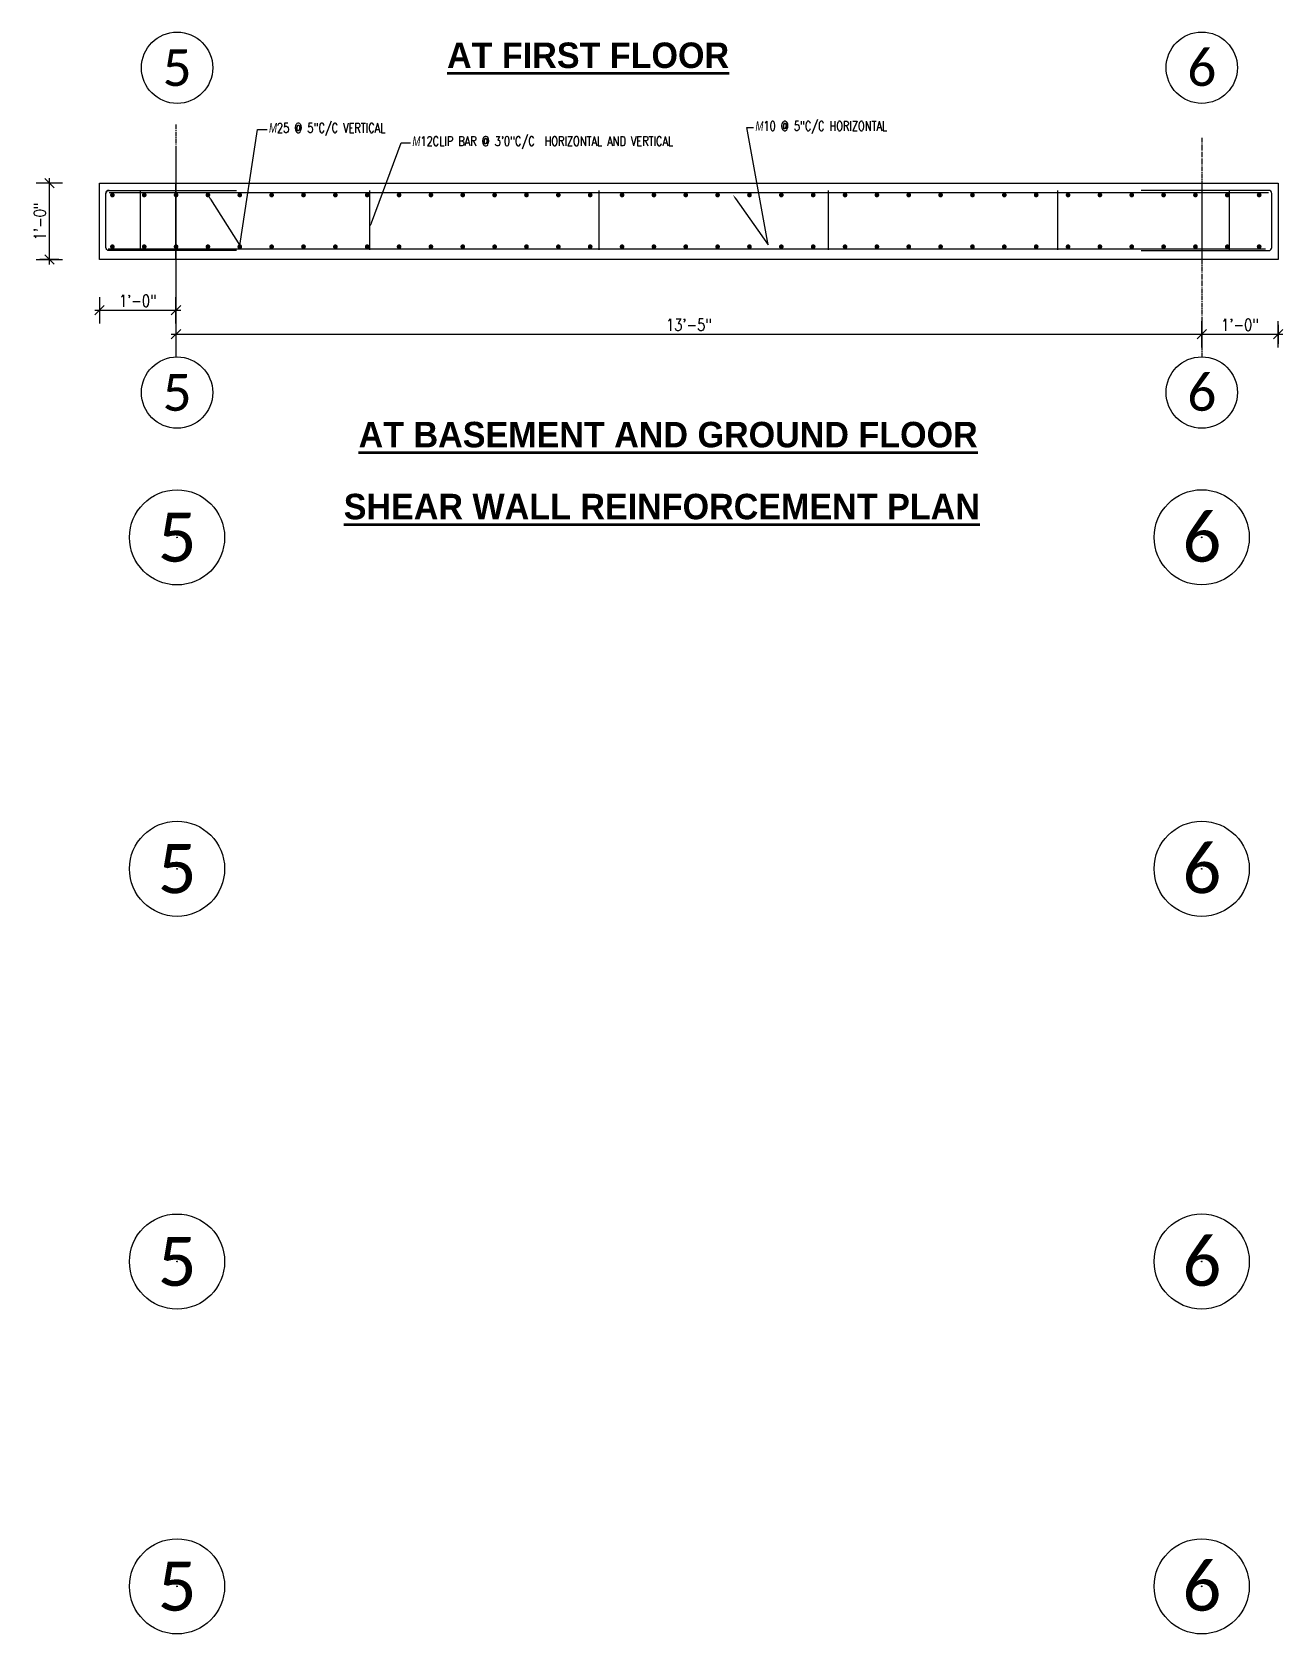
# Model space of a CAD drawing. Header units: inches. Extents: x 0 to 162649, y -36601 to -26324.
# Drawn here: x 160023.5 to 160219.8, y -31484.8 to -31233.4 of the extents above; entities that cross this region are included whole.
import ezdxf
from ezdxf import colors
from ezdxf.entities.mleader import LeaderData, LeaderLine
from ezdxf.enums import TextEntityAlignment as Align
from ezdxf.math import Vec2, Vec3

# ---------------------------------------------------------------- set-up
doc = ezdxf.new("R2010")
doc.units = ezdxf.units.IN
doc.header["$MEASUREMENT"] = 0
doc.linetypes.add('CENTER2', pattern=[1.125, 0.75, -0.125, 0.125, -0.125])
for name, color, linetype, lineweight in [('concrete outline', 84, 'Continuous', 15), ('dimention', 1, 'Continuous', 13), ('OL_AR_Center line', 253, 'CENTER2', 13), ('OL_AR_SYMBOL', 1, 'Continuous', 5), ('OL_AR_SYMBOL @ 1', 1, 'Continuous', 5), ('OL_AR_SYMBOL @ 128', 1, 'Continuous', 5), ('OL_AR_SYMBOL @ 96', 1, 'Continuous', 5), ('Reinforcement', 20, 'Continuous', 20), ('TEXT', 7, 'Continuous', 9), ('titles', 7, 'Continuous', 35)]:
    doc.layers.add(name, color=color, linetype=linetype, lineweight=lineweight)
doc.styles.add('1-12 Annotative', font='calibri.ttf', dxfattribs={"height": 0.083333})
doc.styles.add('big text', font='GOTHICB.TTF')
doc.styles.add('DIM', font='simplex.shx', dxfattribs={"width": 0.75})
doc.styles.add('rmtext', font='romans.shx', dxfattribs={"width": 0.8})
doc.dimstyles.new('DIM-24', dxfattribs={"dimscale": 24, "dimtxt": 0.078125, "dimasz": 0.0625, "dimexe": 0.0625, "dimexo": 0.015625, "dimgap": 0.015625, "dimtad": 1, "dimdec": 1, "dimzin": 3, "dimdsep": 46, "dimlunit": 4, "dimtxsty": 'rmtext', "dimblk": 'OBLIQUE', "dimcen": 0.09375, "dimdle": 0.03125, "dimclrd": 1, "dimclre": 1, "dimclrt": 2, "dimadec": 0, "dimazin": 0, "dimtfac": 0.75, "dimtdec": 1, "dimtix": 1, "dimtmove": 0, "dimatfit": 3, "dimfxl": 0.0625, "dimfxlon": 1, "dimfrac": 1, "dimtolj": 1, "dimtzin": 0, "dimlwd": -1, "dimlwe": 5, "dimarcsym": 0})

# ---------------------------------------------------------------- blocks, each defined once
blk = doc.blocks.new('Grid_Head 1-12')
blk.add_circle((0, 0), 0.0833)
at = {"style": '1-12 Annotative'}
blk.add_attdef('0', text='', height=0.0859, dxfattribs=at).set_placement((0.0002, 0.0003), align=Align.MIDDLE_CENTER)
blk = doc.blocks.new('*U1467')
at = {"layer": 'OL_AR_SYMBOL @ 1', "color": 250, "true_color": 0x3b3b3b}
ref = blk.add_blockref('Grid_Head 1-12', (160046.25, -31477.28), dxfattribs=dict(at, xscale=0.7, yscale=0.7, zscale=0.7))
ref.add_attrib('0', '5', dxfattribs={"layer": '0', "color": 9, "true_color": 0xc7c7c7, "height": 0.0602, "style": '1-12 Annotative'}).set_placement((160046.25, -31477.28), align=Align.MIDDLE_CENTER)
at = {"layer": 'OL_AR_SYMBOL @ 128', "color": 250, "true_color": 0x3b3b3b}
ref = blk.add_blockref('Grid_Head 1-12', (160046.25, -31477.28), dxfattribs=dict(at, xscale=89.6, yscale=89.6, zscale=89.6))
ref.add_attrib('0', '5', dxfattribs={"layer": '0', "color": 9, "true_color": 0xc7c7c7, "height": 7.7, "style": '1-12 Annotative'}).set_placement((160046.27, -31477.26), align=Align.MIDDLE_CENTER)
at = {"layer": 'OL_AR_SYMBOL @ 96', "color": 250, "true_color": 0x3b3b3b}
ref = blk.add_blockref('Grid_Head 1-12', (160046.25, -31289.97), dxfattribs=dict(at, xscale=67.19999999999999, yscale=67.19999999999999, zscale=67.19999999999999))
ref.add_attrib('0', '5', dxfattribs={"layer": '0', "color": 9, "true_color": 0xc7c7c7, "height": 5.77, "style": '1-12 Annotative'}).set_placement((160046.26, -31289.95), align=Align.MIDDLE_CENTER)
blk = doc.blocks.new('*U1468')
at = {"layer": 'OL_AR_SYMBOL @ 1', "color": 250, "true_color": 0x3b3b3b}
ref = blk.add_blockref('Grid_Head 1-12', (160207.08, -31477.28), dxfattribs=dict(at, xscale=0.7, yscale=0.7, zscale=0.7))
ref.add_attrib('0', '6', dxfattribs={"layer": '0', "color": 9, "true_color": 0xc7c7c7, "height": 0.0602, "style": '1-12 Annotative'}).set_placement((160207.08, -31477.28), align=Align.MIDDLE_CENTER)
at = {"layer": 'OL_AR_SYMBOL @ 128', "color": 250, "true_color": 0x3b3b3b}
ref = blk.add_blockref('Grid_Head 1-12', (160207.08, -31477.28), dxfattribs=dict(at, xscale=89.6, yscale=89.6, zscale=89.6))
ref.add_attrib('0', '6', dxfattribs={"layer": '0', "color": 9, "true_color": 0xc7c7c7, "height": 7.7, "style": '1-12 Annotative'}).set_placement((160207.1, -31477.25), align=Align.MIDDLE_CENTER)
at = {"layer": 'OL_AR_SYMBOL @ 96', "color": 250, "true_color": 0x3b3b3b}
ref = blk.add_blockref('Grid_Head 1-12', (160207.08, -31289.96), dxfattribs=dict(at, xscale=67.19999999999999, yscale=67.19999999999999, zscale=67.19999999999999))
ref.add_attrib('0', '6', dxfattribs={"layer": '0', "color": 9, "true_color": 0xc7c7c7, "height": 5.77, "style": '1-12 Annotative'}).set_placement((160207.09, -31289.94), align=Align.MIDDLE_CENTER)
blk = doc.blocks.new('_Oblique')
for p, q in [((-0.49, -0.49), (0.49, 0.49)), ((0, -1.37), (0, 1.38))]:
    blk.add_line(p, q)
blk = doc.blocks.new('*D886')
at = {"layer": 'Defpoints', "color": 0, "transparency": 16777216}
for p in [(160026.21, -31257.1), (160034.08, -31257.1), (160034.08, -31269.1)]:
    blk.add_point(p, dxfattribs=at)
at = {"layer": 'dimention', "color": 1, "lineweight": 5, "transparency": 16777216}
for p, q in [((160027.71, -31257.1), (160024.71, -31257.1)), ((160027.71, -31269.1), (160024.71, -31269.1))]:
    blk.add_line(p, q, dxfattribs=at)
at = {"layer": 'dimention', "color": 1, "transparency": 16777216}
blk.add_line((160026.21, -31269.85), (160026.21, -31256.35), dxfattribs=at)
at = {"layer": 'dimention', "color": 1, "transparency": 16777216, "xscale": 1.5, "yscale": 1.5, "zscale": 1.5}
for p, rotation in [((160026.21, -31257.1), 90), ((160026.21, -31269.1), 270)]:
    blk.add_blockref('_Oblique', p, dxfattribs=dict(at, rotation=rotation))
at = {"layer": 'dimention', "color": 2, "transparency": 16777216, "insert": (160024.72, -31263.1), "char_height": 1.875, "attachment_point": 5, "rotation": 90, "style": 'rmtext'}
blk.add_mtext('\\A1;1\'-0"', dxfattribs=at)
blk = doc.blocks.new('*D887')
at = {"layer": 'Defpoints', "color": 0, "transparency": 16777216}
for p in [(160034.08, -31269.1), (160046.08, -31269.1), (160046.08, -31277.05)]:
    blk.add_point(p, dxfattribs=at)
at = {"layer": 'dimention', "color": 1, "lineweight": 5, "transparency": 16777216}
for p, q in [((160034.08, -31275.55), (160034.08, -31278.55)), ((160046.08, -31275.55), (160046.08, -31278.55))]:
    blk.add_line(p, q, dxfattribs=at)
at = {"layer": 'dimention', "color": 1, "transparency": 16777216}
blk.add_line((160033.33, -31277.05), (160046.83, -31277.05), dxfattribs=at)
at = {"layer": 'dimention', "color": 1, "transparency": 16777216, "xscale": 1.5, "yscale": 1.5, "zscale": 1.5, "rotation": 180}
blk.add_blockref('_Oblique', (160034.08, -31277.05), dxfattribs=at)
at = {"layer": 'dimention', "color": 1, "transparency": 16777216, "xscale": 1.5, "yscale": 1.5, "zscale": 1.5}
blk.add_blockref('_Oblique', (160046.08, -31277.05), dxfattribs=at)
at = {"layer": 'dimention', "color": 2, "transparency": 16777216, "insert": (160040.08, -31275.56), "char_height": 1.875, "attachment_point": 5, "style": 'rmtext'}
blk.add_mtext('\\A1;1\'-0"', dxfattribs=at)
blk = doc.blocks.new('*D888')
at = {"layer": 'Defpoints', "color": 0, "transparency": 16777216}
for p in [(160046.08, -31269.1), (160207.08, -31275.57), (160207.08, -31280.82)]:
    blk.add_point(p, dxfattribs=at)
at = {"layer": 'dimention', "color": 1, "transparency": 16777216}
blk.add_line((160045.33, -31280.82), (160207.83, -31280.82), dxfattribs=at)
at = {"layer": 'dimention', "color": 1, "lineweight": 5, "transparency": 16777216}
for p, q in [((160046.08, -31279.32), (160046.08, -31282.32)), ((160207.08, -31279.32), (160207.08, -31282.32))]:
    blk.add_line(p, q, dxfattribs=at)
at = {"layer": 'dimention', "color": 1, "transparency": 16777216, "xscale": 1.5, "yscale": 1.5, "zscale": 1.5, "rotation": 180}
blk.add_blockref('_Oblique', (160046.08, -31280.82), dxfattribs=at)
at = {"layer": 'dimention', "color": 1, "transparency": 16777216, "xscale": 1.5, "yscale": 1.5, "zscale": 1.5}
blk.add_blockref('_Oblique', (160207.08, -31280.82), dxfattribs=at)
at = {"layer": 'dimention', "color": 2, "transparency": 16777216, "insert": (160126.58, -31279.33), "char_height": 1.875, "attachment_point": 5, "style": 'rmtext'}
blk.add_mtext('\\A1;13\'-5"', dxfattribs=at)
blk = doc.blocks.new('*D889')
at = {"layer": 'Defpoints', "color": 0, "transparency": 16777216}
for p in [(160219.08, -31269.1), (160207.08, -31275.57), (160219.08, -31280.82)]:
    blk.add_point(p, dxfattribs=at)
at = {"layer": 'dimention', "color": 1, "transparency": 16777216}
blk.add_line((160206.33, -31280.82), (160219.83, -31280.82), dxfattribs=at)
at = {"layer": 'dimention', "color": 1, "lineweight": 5, "transparency": 16777216}
for p, q in [((160207.08, -31279.32), (160207.08, -31282.32)), ((160219.08, -31279.32), (160219.08, -31282.32))]:
    blk.add_line(p, q, dxfattribs=at)
at = {"layer": 'dimention', "color": 1, "transparency": 16777216, "xscale": 1.5, "yscale": 1.5, "zscale": 1.5, "rotation": 180}
blk.add_blockref('_Oblique', (160207.08, -31280.82), dxfattribs=at)
at = {"layer": 'dimention', "color": 1, "transparency": 16777216, "xscale": 1.5, "yscale": 1.5, "zscale": 1.5}
blk.add_blockref('_Oblique', (160219.08, -31280.82), dxfattribs=at)
at = {"layer": 'dimention', "color": 2, "transparency": 16777216, "insert": (160213.08, -31279.33), "char_height": 1.875, "attachment_point": 5, "style": 'rmtext'}
blk.add_mtext('\\A1;1\'-0"', dxfattribs=at)
blk = doc.blocks.new('*U1469')
at = {"layer": 'OL_AR_SYMBOL @ 1', "color": 250, "true_color": 0x3b3b3b}
ref = blk.add_blockref('Grid_Head 1-12', (160046.25, -31426.32), dxfattribs=dict(at, xscale=0.7, yscale=0.7, zscale=0.7))
ref.add_attrib('0', '5', dxfattribs={"layer": '0', "color": 9, "true_color": 0xc7c7c7, "height": 0.0602, "style": '1-12 Annotative'}).set_placement((160046.25, -31426.32), align=Align.MIDDLE_CENTER)
at = {"layer": 'OL_AR_SYMBOL @ 128', "color": 250, "true_color": 0x3b3b3b}
ref = blk.add_blockref('Grid_Head 1-12', (160046.25, -31426.32), dxfattribs=dict(at, xscale=89.6, yscale=89.6, zscale=89.6))
ref.add_attrib('0', '5', dxfattribs={"layer": '0', "color": 9, "true_color": 0xc7c7c7, "height": 7.7, "style": '1-12 Annotative'}).set_placement((160046.27, -31426.29), align=Align.MIDDLE_CENTER)
at = {"layer": 'OL_AR_SYMBOL @ 96', "color": 250, "true_color": 0x3b3b3b}
ref = blk.add_blockref('Grid_Head 1-12', (160046.25, -31239), dxfattribs=dict(at, xscale=67.19999999999999, yscale=67.19999999999999, zscale=67.19999999999999))
ref.add_attrib('0', '5', dxfattribs={"layer": '0', "color": 9, "true_color": 0xc7c7c7, "height": 5.77, "style": '1-12 Annotative'}).set_placement((160046.26, -31238.98), align=Align.MIDDLE_CENTER)
blk = doc.blocks.new('*U1470')
at = {"layer": 'OL_AR_SYMBOL @ 1', "color": 250, "true_color": 0x3b3b3b}
ref = blk.add_blockref('Grid_Head 1-12', (160207.08, -31426.31), dxfattribs=dict(at, xscale=0.7, yscale=0.7, zscale=0.7))
ref.add_attrib('0', '6', dxfattribs={"layer": '0', "color": 9, "true_color": 0xc7c7c7, "height": 0.0602, "style": '1-12 Annotative'}).set_placement((160207.08, -31426.31), align=Align.MIDDLE_CENTER)
at = {"layer": 'OL_AR_SYMBOL @ 128', "color": 250, "true_color": 0x3b3b3b}
ref = blk.add_blockref('Grid_Head 1-12', (160207.08, -31426.31), dxfattribs=dict(at, xscale=89.6, yscale=89.6, zscale=89.6))
ref.add_attrib('0', '6', dxfattribs={"layer": '0', "color": 9, "true_color": 0xc7c7c7, "height": 7.7, "style": '1-12 Annotative'}).set_placement((160207.1, -31426.28), align=Align.MIDDLE_CENTER)
at = {"layer": 'OL_AR_SYMBOL @ 96', "color": 250, "true_color": 0x3b3b3b}
ref = blk.add_blockref('Grid_Head 1-12', (160207.08, -31238.99), dxfattribs=dict(at, xscale=67.19999999999999, yscale=67.19999999999999, zscale=67.19999999999999))
ref.add_attrib('0', '6', dxfattribs={"layer": '0', "color": 9, "true_color": 0xc7c7c7, "height": 5.77, "style": '1-12 Annotative'}).set_placement((160207.09, -31238.97), align=Align.MIDDLE_CENTER)
blk = doc.blocks.new('*U1471')
at = {"layer": 'OL_AR_SYMBOL @ 1', "color": 250, "true_color": 0x3b3b3b}
ref = blk.add_blockref('Grid_Head 1-12', (160046.25, -31364.69), dxfattribs=dict(at, xscale=0.7, yscale=0.7, zscale=0.7))
ref.add_attrib('0', '5', dxfattribs={"layer": '0', "color": 9, "true_color": 0xc7c7c7, "height": 0.0602, "style": '1-12 Annotative'}).set_placement((160046.25, -31364.69), align=Align.MIDDLE_CENTER)
at = {"layer": 'OL_AR_SYMBOL @ 128', "color": 250, "true_color": 0x3b3b3b}
ref = blk.add_blockref('Grid_Head 1-12', (160046.25, -31364.69), dxfattribs=dict(at, xscale=89.6, yscale=89.6, zscale=89.6))
ref.add_attrib('0', '5', dxfattribs={"layer": '0', "color": 9, "true_color": 0xc7c7c7, "height": 7.7, "style": '1-12 Annotative'}).set_placement((160046.27, -31364.67), align=Align.MIDDLE_CENTER)
at = {"layer": 'OL_AR_SYMBOL @ 96', "color": 250, "true_color": 0x3b3b3b}
ref = blk.add_blockref('Grid_Head 1-12', (160046.25, -31177.38), dxfattribs=dict(at, xscale=67.19999999999999, yscale=67.19999999999999, zscale=67.19999999999999))
ref.add_attrib('0', '5', dxfattribs={"layer": '0', "color": 9, "true_color": 0xc7c7c7, "height": 5.77, "style": '1-12 Annotative'}).set_placement((160046.26, -31177.35), align=Align.MIDDLE_CENTER)
blk = doc.blocks.new('*U1472')
at = {"layer": 'OL_AR_SYMBOL @ 1', "color": 250, "true_color": 0x3b3b3b}
ref = blk.add_blockref('Grid_Head 1-12', (160207.08, -31364.69), dxfattribs=dict(at, xscale=0.7, yscale=0.7, zscale=0.7))
ref.add_attrib('0', '6', dxfattribs={"layer": '0', "color": 9, "true_color": 0xc7c7c7, "height": 0.0602, "style": '1-12 Annotative'}).set_placement((160207.08, -31364.69), align=Align.MIDDLE_CENTER)
at = {"layer": 'OL_AR_SYMBOL @ 128', "color": 250, "true_color": 0x3b3b3b}
ref = blk.add_blockref('Grid_Head 1-12', (160207.08, -31364.69), dxfattribs=dict(at, xscale=89.6, yscale=89.6, zscale=89.6))
ref.add_attrib('0', '6', dxfattribs={"layer": '0', "color": 9, "true_color": 0xc7c7c7, "height": 7.7, "style": '1-12 Annotative'}).set_placement((160207.1, -31364.66), align=Align.MIDDLE_CENTER)
at = {"layer": 'OL_AR_SYMBOL @ 96', "color": 250, "true_color": 0x3b3b3b}
ref = blk.add_blockref('Grid_Head 1-12', (160207.08, -31177.37), dxfattribs=dict(at, xscale=67.19999999999999, yscale=67.19999999999999, zscale=67.19999999999999))
ref.add_attrib('0', '6', dxfattribs={"layer": '0', "color": 9, "true_color": 0xc7c7c7, "height": 5.77, "style": '1-12 Annotative'}).set_placement((160207.09, -31177.35), align=Align.MIDDLE_CENTER)
blk = doc.blocks.new('*U1473')
at = {"layer": 'OL_AR_SYMBOL @ 1', "color": 250, "true_color": 0x3b3b3b}
ref = blk.add_blockref('Grid_Head 1-12', (160046.25, -31312.69), dxfattribs=dict(at, xscale=0.7, yscale=0.7, zscale=0.7))
ref.add_attrib('0', '5', dxfattribs={"layer": '0', "color": 9, "true_color": 0xc7c7c7, "height": 0.0602, "style": '1-12 Annotative'}).set_placement((160046.25, -31312.69), align=Align.MIDDLE_CENTER)
at = {"layer": 'OL_AR_SYMBOL @ 128', "color": 250, "true_color": 0x3b3b3b}
ref = blk.add_blockref('Grid_Head 1-12', (160046.25, -31312.69), dxfattribs=dict(at, xscale=89.6, yscale=89.6, zscale=89.6))
ref.add_attrib('0', '5', dxfattribs={"layer": '0', "color": 9, "true_color": 0xc7c7c7, "height": 7.7, "style": '1-12 Annotative'}).set_placement((160046.27, -31312.66), align=Align.MIDDLE_CENTER)
at = {"layer": 'OL_AR_SYMBOL @ 96', "color": 250, "true_color": 0x3b3b3b}
ref = blk.add_blockref('Grid_Head 1-12', (160046.25, -31125.37), dxfattribs=dict(at, xscale=67.19999999999999, yscale=67.19999999999999, zscale=67.19999999999999))
ref.add_attrib('0', '5', dxfattribs={"layer": '0', "color": 9, "true_color": 0xc7c7c7, "height": 5.77, "style": '1-12 Annotative'}).set_placement((160046.26, -31125.35), align=Align.MIDDLE_CENTER)
blk = doc.blocks.new('*U1474')
at = {"layer": 'OL_AR_SYMBOL @ 1', "color": 250, "true_color": 0x3b3b3b}
ref = blk.add_blockref('Grid_Head 1-12', (160207.08, -31312.68), dxfattribs=dict(at, xscale=0.7, yscale=0.7, zscale=0.7))
ref.add_attrib('0', '6', dxfattribs={"layer": '0', "color": 9, "true_color": 0xc7c7c7, "height": 0.0602, "style": '1-12 Annotative'}).set_placement((160207.08, -31312.68), align=Align.MIDDLE_CENTER)
at = {"layer": 'OL_AR_SYMBOL @ 128', "color": 250, "true_color": 0x3b3b3b}
ref = blk.add_blockref('Grid_Head 1-12', (160207.08, -31312.68), dxfattribs=dict(at, xscale=89.6, yscale=89.6, zscale=89.6))
ref.add_attrib('0', '6', dxfattribs={"layer": '0', "color": 9, "true_color": 0xc7c7c7, "height": 7.7, "style": '1-12 Annotative'}).set_placement((160207.1, -31312.66), align=Align.MIDDLE_CENTER)
at = {"layer": 'OL_AR_SYMBOL @ 96', "color": 250, "true_color": 0x3b3b3b}
ref = blk.add_blockref('Grid_Head 1-12', (160207.08, -31125.37), dxfattribs=dict(at, xscale=67.19999999999999, yscale=67.19999999999999, zscale=67.19999999999999))
ref.add_attrib('0', '6', dxfattribs={"layer": '0', "color": 9, "true_color": 0xc7c7c7, "height": 5.77, "style": '1-12 Annotative'}).set_placement((160207.09, -31125.35), align=Align.MIDDLE_CENTER)

msp = doc.modelspace()

# ---------------------------------------------------------------- linework, layer by layer
at = {"layer": 'concrete outline'}
for p, q in [((160034.08, -31257.1), (160219.08, -31257.1)), ((160034.08, -31269.1), (160034.08, -31257.1)), ((160046.08, -31269.1), (160046.08, -31257.1)), ((160207.08, -31257.1), (160207.08, -31269.1)), ((160219.08, -31257.1), (160219.08, -31269.1)), ((160219.08, -31269.1), (160034.08, -31269.1))]:
    msp.add_line(p, q, dxfattribs=at)
at = {"layer": 'dimention'}
for p, q in [((160040.51, -31267.59), (160040.51, -31258.28)), ((160076.51, -31267.59), (160076.51, -31258.28)), ((160112.51, -31267.59), (160112.51, -31258.28)), ((160148.51, -31267.59), (160148.51, -31258.28)), ((160184.51, -31267.59), (160184.51, -31258.28)), ((160211.44, -31267.59), (160211.44, -31258.28))]:
    msp.add_line(p, q, dxfattribs=at)
for points in [[(160055.58, -31267.69), (160035.58, -31267.69, -0.414214), (160035.08, -31267.19), (160035.08, -31258.74, -0.414214), (160035.58, -31258.24), (160055.58, -31258.24)], [(160197.58, -31267.69), (160217.58, -31267.69, 0.414214), (160218.08, -31267.19), (160218.08, -31258.74, 0.414214), (160217.58, -31258.24), (160197.58, -31258.24)]]:
    msp.add_lwpolyline(points, format="xyb", dxfattribs=at)
at = {"layer": 'OL_AR_Center line'}
for p, q in [((160046.08, -31247.91), (160046.08, -31284.36)), ((160207.08, -31249.99), (160207.08, -31284.36)), ((160207.08, -31249.99), (160207.08, -31284.36)), ((160046.08, -31251.75), (160046.08, -31284.36))]:
    msp.add_line(p, q, dxfattribs=at)
at = {"layer": 'Reinforcement'}
for p, q in [((160035.58, -31258.56), (160217.58, -31258.56)), ((160217.08, -31267.48), (160035.43, -31267.48))]:
    msp.add_line(p, q, dxfattribs=at)
at = {"layer": 'Reinforcement', "const_width": 0.366}
for points in [[(160035.91, -31258.97, 1), (160036.28, -31258.97, 1)], [(160040.91, -31258.97, 1), (160041.28, -31258.97, 1)], [(160045.91, -31258.97, 1), (160046.28, -31258.97, 1)], [(160050.91, -31258.97, 1), (160051.28, -31258.97, 1)], [(160050.91, -31258.97, 1), (160051.28, -31258.97, 1)], [(160055.91, -31258.97, 1), (160056.28, -31258.97, 1)], [(160060.91, -31258.97, 1), (160061.28, -31258.97, 1)], [(160065.91, -31258.97, 1), (160066.28, -31258.97, 1)], [(160070.91, -31258.97, 1), (160071.28, -31258.97, 1)], [(160075.91, -31258.97, 1), (160076.28, -31258.97, 1)], [(160080.91, -31258.97, 1), (160081.28, -31258.97, 1)], [(160085.91, -31258.97, 1), (160086.28, -31258.97, 1)], [(160090.91, -31258.97, 1), (160091.28, -31258.97, 1)], [(160095.91, -31258.97, 1), (160096.28, -31258.97, 1)], [(160100.91, -31258.97, 1), (160101.28, -31258.97, 1)], [(160105.91, -31258.97, 1), (160106.28, -31258.97, 1)], [(160110.91, -31258.97, 1), (160111.28, -31258.97, 1)], [(160115.91, -31258.97, 1), (160116.28, -31258.97, 1)], [(160120.91, -31258.97, 1), (160121.28, -31258.97, 1)], [(160125.91, -31258.97, 1), (160126.28, -31258.97, 1)], [(160130.91, -31258.97, 1), (160131.28, -31258.97, 1)], [(160135.91, -31258.97, 1), (160136.28, -31258.97, 1)], [(160140.91, -31258.97, 1), (160141.28, -31258.97, 1)], [(160145.91, -31258.97, 1), (160146.28, -31258.97, 1)], [(160150.91, -31258.97, 1), (160151.28, -31258.97, 1)], [(160155.91, -31258.97, 1), (160156.28, -31258.97, 1)], [(160160.91, -31258.97, 1), (160161.28, -31258.97, 1)], [(160165.91, -31258.97, 1), (160166.28, -31258.97, 1)], [(160170.91, -31258.97, 1), (160171.28, -31258.97, 1)], [(160175.91, -31258.97, 1), (160176.28, -31258.97, 1)], [(160180.91, -31258.97, 1), (160181.28, -31258.97, 1)], [(160185.91, -31258.97, 1), (160186.28, -31258.97, 1)], [(160190.91, -31258.97, 1), (160191.28, -31258.97, 1)], [(160195.91, -31258.97, 1), (160196.28, -31258.97, 1)], [(160200.91, -31258.97, 1), (160201.28, -31258.97, 1)], [(160205.91, -31258.97, 1), (160206.28, -31258.97, 1)], [(160210.91, -31258.97, 1), (160211.28, -31258.97, 1)], [(160215.91, -31258.97, 1), (160216.28, -31258.97, 1)], [(160035.91, -31267.08, -1), (160036.28, -31267.08, -1)], [(160040.91, -31267.08, -1), (160041.28, -31267.08, -1)], [(160045.91, -31267.08, -1), (160046.28, -31267.08, -1)], [(160050.91, -31267.08, -1), (160051.28, -31267.08, -1)], [(160050.91, -31267.08, -1), (160051.28, -31267.08, -1)], [(160055.91, -31267.08, -1), (160056.28, -31267.08, -1)], [(160060.91, -31267.08, -1), (160061.28, -31267.08, -1)], [(160065.91, -31267.08, -1), (160066.28, -31267.08, -1)], [(160070.91, -31267.08, -1), (160071.28, -31267.08, -1)], [(160075.91, -31267.08, -1), (160076.28, -31267.08, -1)], [(160080.91, -31267.08, -1), (160081.28, -31267.08, -1)], [(160085.91, -31267.08, -1), (160086.28, -31267.08, -1)], [(160090.91, -31267.08, -1), (160091.28, -31267.08, -1)], [(160095.91, -31267.08, -1), (160096.28, -31267.08, -1)], [(160100.91, -31267.08, -1), (160101.28, -31267.08, -1)], [(160105.91, -31267.08, -1), (160106.28, -31267.08, -1)], [(160110.91, -31267.08, -1), (160111.28, -31267.08, -1)], [(160115.91, -31267.08, -1), (160116.28, -31267.08, -1)], [(160120.91, -31267.08, -1), (160121.28, -31267.08, -1)], [(160125.91, -31267.08, -1), (160126.28, -31267.08, -1)], [(160130.91, -31267.08, -1), (160131.28, -31267.08, -1)], [(160135.91, -31267.08, -1), (160136.28, -31267.08, -1)], [(160140.91, -31267.08, -1), (160141.28, -31267.08, -1)], [(160145.91, -31267.08, -1), (160146.28, -31267.08, -1)], [(160150.91, -31267.08, -1), (160151.28, -31267.08, -1)], [(160155.91, -31267.08, -1), (160156.28, -31267.08, -1)], [(160160.91, -31267.08, -1), (160161.28, -31267.08, -1)], [(160165.91, -31267.08, -1), (160166.28, -31267.08, -1)], [(160170.91, -31267.08, -1), (160171.28, -31267.08, -1)], [(160175.91, -31267.08, -1), (160176.28, -31267.08, -1)], [(160180.91, -31267.08, -1), (160181.28, -31267.08, -1)], [(160185.91, -31267.08, -1), (160186.28, -31267.08, -1)], [(160190.91, -31267.08, -1), (160191.28, -31267.08, -1)], [(160195.91, -31267.08, -1), (160196.28, -31267.08, -1)], [(160200.91, -31267.08, -1), (160201.28, -31267.08, -1)], [(160205.91, -31267.08, -1), (160206.28, -31267.08, -1)], [(160210.91, -31267.08, -1), (160211.28, -31267.08, -1)], [(160215.91, -31267.08, -1), (160216.28, -31267.08, -1)]]:
    msp.add_lwpolyline(points, format="xyb", close=True, dxfattribs=at)
at = {"layer": 'Reinforcement'}
msp.add_arc((160035.58, -31258.74), 0.5, 90, 180, dxfattribs=at)

# ---------------------------------------------------------------- block references
at = {"layer": 'OL_AR_SYMBOL'}
for name in ['*U1473', '*U1474', '*U1471', '*U1472', '*U1469', '*U1470', '*U1467', '*U1468']:
    msp.add_blockref(name, (0, 0), dxfattribs=at)

# ---------------------------------------------------------------- texts
at = {"layer": 'titles', "char_height": 4, "attachment_point": 5, "style": 'big text'}
for s, insert in [('{\\LAT FIRST FLOOR}', (160110.76, -31237.07)), ('{\\LAT BASEMENT AND GROUND FLOOR}', (160123.33, -31296.59)), ('{\\LSHEAR WALL REINFORCEMENT PLAN}', (160122.33, -31307.88))]:
    msp.add_mtext(s, dxfattribs=dict(at, insert=insert))

# ---------------------------------------------------------------- dimensions: what is measured, and where the dimension line sits
at = {"layer": 'dimention'}
dim = msp.add_linear_dim(base=(160026.21, -31257.1), p1=(160034.08, -31269.1), p2=(160034.08, -31257.1), angle=90, dimstyle='DIM-24', dxfattribs=at)
dim.commit()
dim.dimension.update_dxf_attribs({"geometry": '*D886', "text_midpoint": (160024.72, -31263.1)})
dim = msp.add_linear_dim(base=(160046.08, -31277.05), p1=(160034.08, -31269.1), p2=(160046.08, -31269.1), dimstyle='DIM-24', dxfattribs=at)
dim.commit()
dim.dimension.update_dxf_attribs({"geometry": '*D887', "text_midpoint": (160040.08, -31275.56)})
for base, p1, p2, picture, middle in [((160207.08, -31280.82), (160046.08, -31269.1), (160207.08, -31275.57), '*D888', (160126.58, -31279.33)), ((160219.08, -31280.82), (160207.08, -31275.57), (160219.08, -31269.1), '*D889', (160213.08, -31279.33))]:
    dim = msp.add_linear_dim(base=base, p1=p1, p2=p2, dimstyle='DIM-24', override={"dimtmove": 1}, dxfattribs=at)
    dim.commit()
    dim.dimension.update_dxf_attribs({"geometry": picture, "text_midpoint": middle})

# ---------------------------------------------------------------- leaders
at = {"layer": 'TEXT'}
ml = msp.add_multileader_mtext('Standard', dxfattribs=at)
ml.set_content('{\\Fgothici|c0;M}25 @ 5"C/C VERTICAL', color=256, style='DIM')
ml.set_leader_properties(color=1, linetype='ByLayer', lineweight=9)
ml.build(insert=Vec2(0, 0))
ml.multileader.update_dxf_attribs({"text_right_attachment_type": 2, "dogleg_length": 0.25, "arrow_head_size": 0.75, "scale": 12})
ctx = ml.context
ctx.base_point, ctx.scale, ctx.char_height, ctx.arrow_head_size, ctx.landing_gap_size, ctx.plane_origin = Vec3(160060.4, -31248.69), 12, 1.5, 0.75, 0.281, Vec3(160085.42, -31248.24)
ctx.right_attachment = 2
notes = []
notes.append((ctx, [(0, (1, 1, 0), (160058.9, -31248.69), (1, 0), 1.5, [(1, [(160051.1, -31258.97), (160056.12, -31266.9)], 0, [])])]))
ctx.mtext.insert, ctx.mtext.flow_direction = Vec3(160060.68, -31247.69), 5
ml = msp.add_multileader_mtext('Standard', dxfattribs=at)
ml.set_content('{\\Fgothici|c0;M}10 @ 5"C/C HORIZONTAL', color=256, style='DIM')
ml.set_leader_properties(color=1, linetype='ByLayer', lineweight=9)
ml.build(insert=Vec2(0, 0))
ml.multileader.update_dxf_attribs({"text_right_attachment_type": 2, "dogleg_length": 0.25, "arrow_head_size": 0.75, "scale": 12})
ctx = ml.context
ctx.base_point, ctx.scale, ctx.char_height, ctx.arrow_head_size, ctx.landing_gap_size, ctx.plane_origin = Vec3(160136.75, -31248.39), 12, 1.5, 0.75, 0.281, Vec3(160163.61, -31247.81)
ctx.right_attachment = 2
notes.append((ctx, [(0, (1, 1, 0), (160135.7, -31248.39), (1, 0), 1.05, [(1, [(160133.48, -31258.91), (160139.02, -31266.78)], 0, [])])]))
ctx.mtext.insert, ctx.mtext.flow_direction = Vec3(160137.03, -31247.39), 5
ml = msp.add_multileader_mtext('Standard', dxfattribs=at)
ml.set_content('{\\Fgothici|c0;M}12CLIP BAR @ 3\'0"C/C  HORIZONTAL AND VERTICAL', color=256, style='DIM')
ml.set_leader_properties(color=1, linetype='ByLayer', lineweight=9)
ml.build(insert=Vec2(0, 0))
ml.multileader.update_dxf_attribs({"text_right_attachment_type": 2, "dogleg_length": 0.25, "arrow_head_size": 0.75, "scale": 12})
ctx = ml.context
ctx.base_point, ctx.scale, ctx.char_height, ctx.arrow_head_size, ctx.landing_gap_size, ctx.plane_origin = Vec3(160082.91, -31250.77), 12, 1.5, 0.75, 0.281, Vec3(160107.93, -31247.33)
ctx.right_attachment = 2
notes.append((ctx, [(0, (1, 1, 0), (160081.41, -31250.77), (1, 0), 1.5, [(1, [(160076.51, -31264.02)], 0, [])])]))
ctx.mtext.insert, ctx.mtext.flow_direction = Vec3(160083.19, -31249.77), 5
for ctx, leaders in notes:
    for number, flags, end, landing, length, lines in leaders:
        leader = LeaderData()
        leader.index, (leader.has_last_leader_line, leader.has_dogleg_vector, leader.attachment_direction) = number, flags
        leader.last_leader_point, leader.dogleg_vector, leader.dogleg_length = Vec3(end), Vec3(landing), length
        for number, points, colour, breaks in lines:
            line = LeaderLine()
            line.index, line.vertices, line.color, line.breaks = number, Vec3.list(points), colors.encode_raw_color(colour), breaks
            leader.lines.append(line)
        ctx.leaders.append(leader)

doc.saveas('drawing.dxf')
